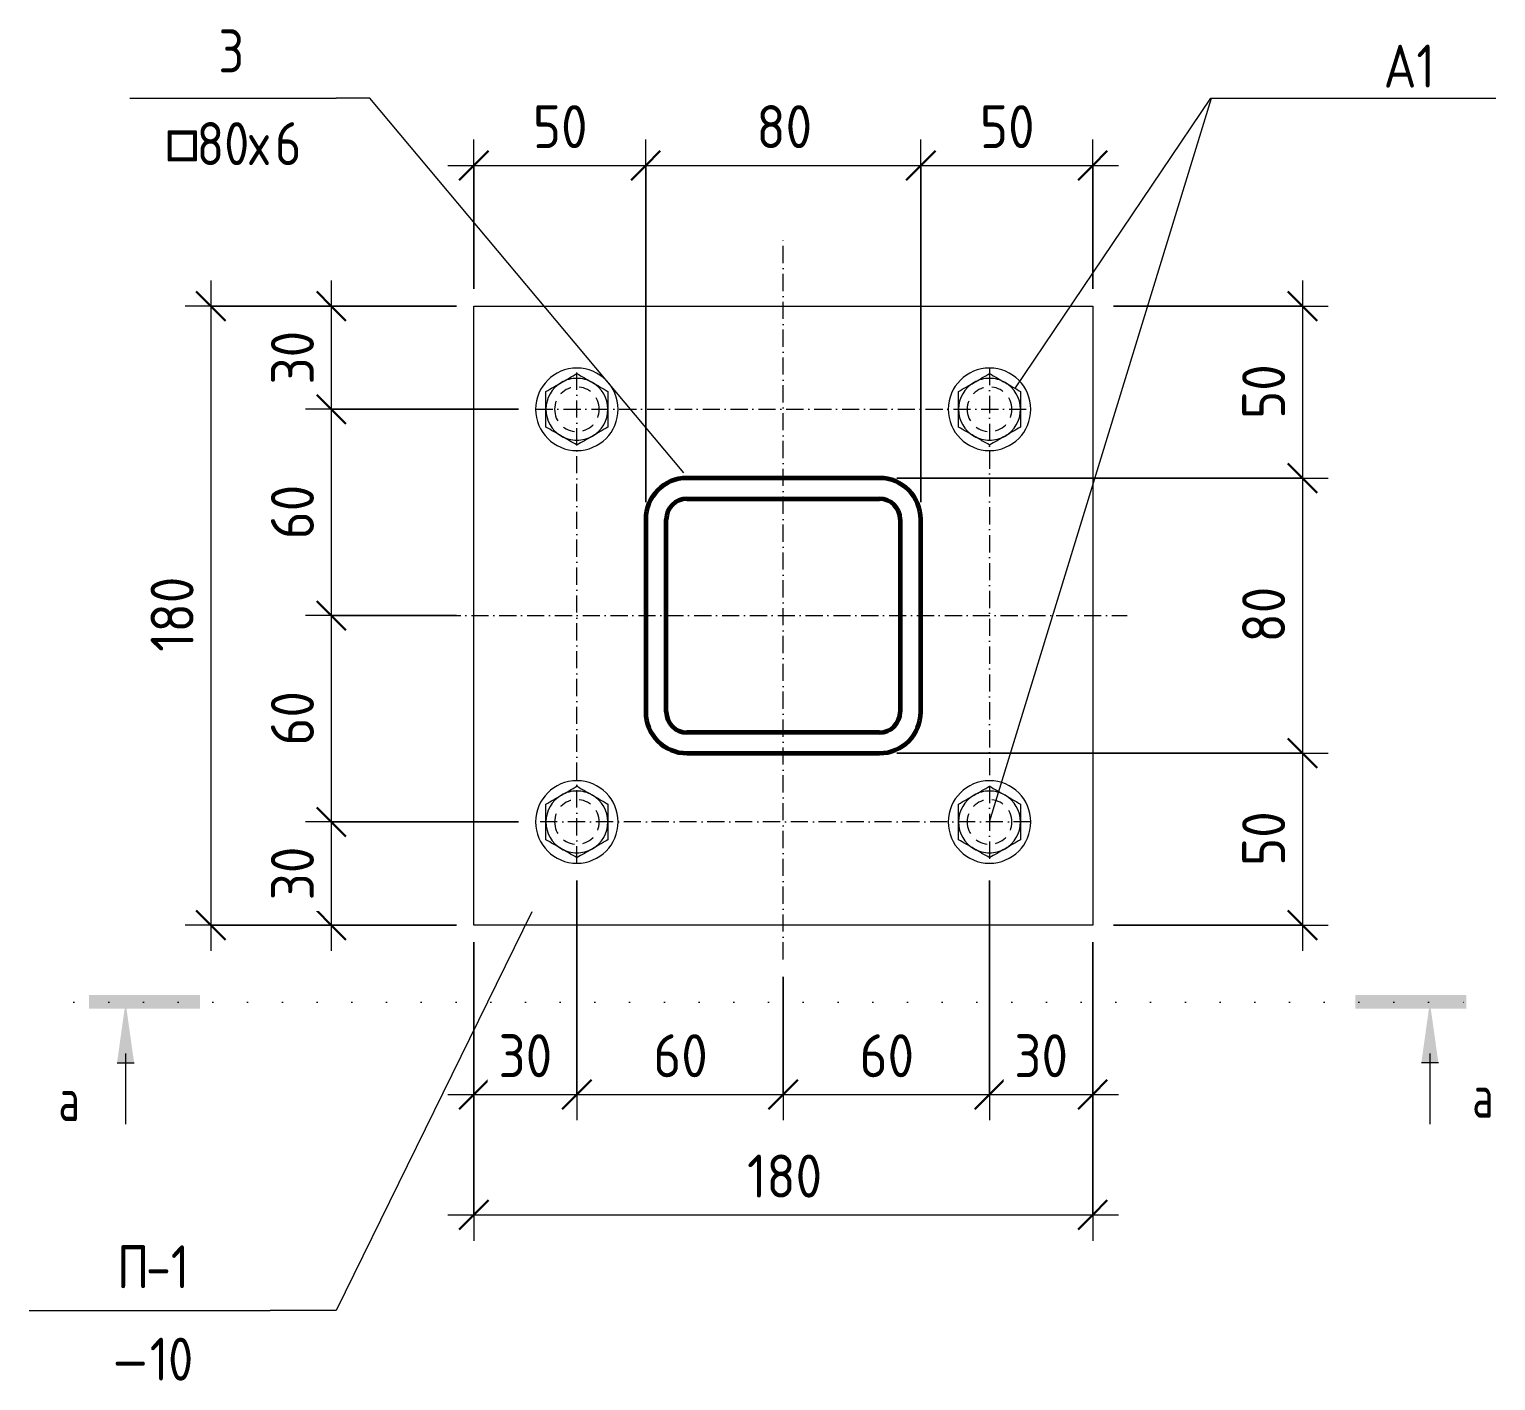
# Model space of a CAD drawing. Header units: millimetres. Extents: x 38797 to 82950, y -34477 to 2697.
# Drawn here: x 79115.1 to 79541.6, y -33387.5 to -32994.5 of the extents above; entities that cross this region are included whole.
import ezdxf

# ---------------------------------------------------------------- set-up
doc = ezdxf.new("R2010")
doc.units = ezdxf.units.MM
for name, pattern in [('01 Штриховая _4 мм_', [6, 3.5, -2.5]), ('02 Штрихпунктирная _5 мм_', [8, 5, -1.5, 0, -1.5]), ('04 Пунктир 10мм', [10, 0, -10])]:
    doc.linetypes.add(name, pattern=pattern)
for name, color, linetype, lineweight in [('AA_Dim', 7, 'Continuous', 9), ('AA_Dim-5', 7, 'Continuous', 9), ('AA_Linii', 7, 'Continuous', 9), ('AA_Razrez', 7, 'Continuous', 9), ('AA_Vinoska', 7, 'Continuous', 9), ('AF_Balki', 7, 'Continuous', 20), ('KR_Colonna_KG', 7, 'Continuous', 20), ('KR_Detal', 7, 'Continuous', 20)]:
    doc.layers.add(name, color=color, linetype=linetype, lineweight=lineweight)
doc.styles.add('ISOCPEUR_5', font='isocpeur.TTF', dxfattribs={"width": 0.9, "height": 12.5})
doc.styles.add('ISOCPEUR_6', font='isocpeur.TTF', dxfattribs={"width": 0.7, "height": 12.5})
doc.styles.add('ISOCPEUR_7', font='isocpeur.TTF', dxfattribs={"width": 0.85, "height": 12.5})
doc.styles.add('ISOCPEUR_8', font='isocpeur.TTF', dxfattribs={"width": 0.85, "height": 12.5})
doc.dimstyles.new('01_Точн_3_знака__непрозр__2', dxfattribs={"dimscale": 304.8, "dimtxt": 12.534437, "dimasz": 0.027887, "dimexe": 0.024606, "dimexo": 0.016404, "dimgap": 0.004101, "dimtad": 1, "dimdec": 3, "dimrnd": 0.001, "dimdsep": 46, "dimtxsty": 'ISOCPEUR_5', "dimblk1": 'OBLIQUE', "dimblk2": 'OBLIQUE', "dimsah": 1, "dimcen": 0.09, "dimdle": 0.024606, "dimazin": 0, "dimtfac": 1, "dimtdec": 4, "dimtix": 1, "dimtmove": 0, "dimatfit": 3, "dimfxl": 1, "dimtvp": 1, "dimtfill": 1, "dimtolj": 1, "dimtzin": 0, "dimlwd": 18, "dimlwe": 18, "dimarcsym": 2})

# ---------------------------------------------------------------- blocks, each defined once
blk = doc.blocks.new('354_Прокат Лист _НесКаркас_РабПлоск_ - 354_Прокат Лист _НесКаркас_РабПлоск_-3866505-Узел А')
at = {"layer": 'AF_Balki'}
for p, q in [((41085.06, -33255), (41085.06, -33075)), ((41085.06, -33075), (41265.06, -33075)), ((41265.06, -33075), (41265.06, -33255)), ((41265.06, -33255), (41085.06, -33255))]:
    blk.add_line(p, q, dxfattribs=at)
blk = doc.blocks.new('354_Анкер клиновой _СоедНесК_РабПлоск_ - M12x120_20-3803632-Узел А')
at = {"layer": 'KR_Detal'}
for start, end in [(120, 180), (90, 120), (60, 90), (0, 60), (180, 240), (300, 0), (240, 270), (270, 300)]:
    blk.add_arc((41115.06, -33225), 9, start, end, dxfattribs=at)
for points in [[(41110.56, -33217.21), (41111.35, -33216.75), (41112.89, -33215.86), (41114.35, -33215.02), (41115.06, -33214.61)], [(41115.06, -33214.61), (41115.77, -33215.02), (41117.24, -33215.86), (41118.77, -33216.75), (41119.56, -33217.21)], [(41106.06, -33219.8), (41106.77, -33219.39), (41108.24, -33218.55), (41109.77, -33217.66), (41110.56, -33217.21)], [(41106.06, -33225), (41106.06, -33224.09), (41106.06, -33222.32), (41106.06, -33220.63), (41106.06, -33219.8)], [(41119.56, -33217.21), (41120.35, -33217.66), (41121.89, -33218.55), (41123.35, -33219.39), (41124.06, -33219.8)], [(41124.06, -33219.8), (41124.06, -33220.63), (41124.06, -33222.32), (41124.06, -33224.09), (41124.06, -33225)], [(41106.06, -33230.2), (41106.06, -33229.37), (41106.06, -33227.68), (41106.06, -33225.91), (41106.06, -33225)], [(41124.06, -33225), (41124.06, -33225.91), (41124.06, -33227.68), (41124.06, -33229.37), (41124.06, -33230.2)], [(41110.56, -33232.79), (41109.77, -33232.34), (41108.24, -33231.45), (41106.77, -33230.61), (41106.06, -33230.2)], [(41124.06, -33230.2), (41123.35, -33230.61), (41121.89, -33231.45), (41120.35, -33232.34), (41119.56, -33232.79)], [(41115.06, -33235.39), (41114.35, -33234.98), (41112.89, -33234.14), (41111.35, -33233.25), (41110.56, -33232.79)], [(41119.56, -33232.79), (41118.77, -33233.25), (41117.24, -33234.14), (41115.77, -33234.98), (41115.06, -33235.39)]]:
    blk.add_open_spline(points, degree=3, dxfattribs=at)
blk = doc.blocks.new('354_Шайба_ГОСТ 11371-78_СоедНесК_РабПлоск_ - Шайба_ГОСТ 11371-78-V78-Узел А')
at = {"layer": 'KR_Detal'}
for start, end in [(0, 180), (180, 0)]:
    blk.add_arc((41115.06, -33225), 12, start, end, dxfattribs=at)
at = {"layer": 'KR_Detal', "linetype": '01 Штриховая _4 мм_', "lineweight": 9}
for start, end in [(0, 180), (180, 0)]:
    blk.add_arc((41115.06, -33225), 6.5, start, end, dxfattribs=at)
blk = doc.blocks.new('DIMBLOCK57-Узел А')
at = {"layer": 'AA_Dim-5', "lineweight": 18}
for p, q in [((79274.37, -33242), (79274.37, -33311.76)), ((79274.37, -33304.26), (79274.37, -33242)), ((79244.37, -33260), (79244.37, -33311.76)), ((79244.37, -33304.26), (79244.37, -33260)), ((79236.87, -33304.26), (79274.37, -33304.26))]:
    blk.add_line(p, q, dxfattribs=at)
at = {"layer": 'AA_Dim-5', "lineweight": 30}
for p, q in [((79244.37, -33304.26), (79248.62, -33300.01)), ((79274.37, -33304.26), (79278.62, -33300.01)), ((79244.37, -33304.26), (79240.12, -33308.51)), ((79274.37, -33304.26), (79270.12, -33308.51))]:
    blk.add_line(p, q, dxfattribs=at)
at = {"layer": 'AA_Dim-5', "color": 0, "lineweight": 18, "insert": (79251.57, -33286.73), "char_height": 12.5, "width": 18.7307, "attachment_point": 1, "line_spacing_factor": 1.135194, "style": 'ISOCPEUR_5', "bg_fill": 3, "box_fill_scale": 1.25, "bg_fill_color": 256, "bg_fill_true_color": 13158600, "bg_fill_transparency": 0}
blk.add_mtext('30', dxfattribs=at)
blk = doc.blocks.new('_Oblique')
at = {"color": 0, "linetype": 'ByBlock', "lineweight": -2}
blk.add_line((-0.5, -0.5), (0.5, 0.5), dxfattribs=at)
blk = doc.blocks.new('DIMBLOCK58-Узел А')
at = {"layer": 'AA_Dim-5', "lineweight": 18}
for p, q in [((79274.37, -33242), (79274.37, -33311.76)), ((79274.37, -33304.26), (79274.37, -33242)), ((79334.37, -33270), (79334.37, -33311.76)), ((79334.37, -33304.26), (79334.37, -33270)), ((79274.37, -33304.26), (79334.37, -33304.26))]:
    blk.add_line(p, q, dxfattribs=at)
at = {"layer": 'AA_Dim-5', "lineweight": 30}
for p, q in [((79274.37, -33304.26), (79278.62, -33300.01)), ((79334.37, -33304.26), (79338.62, -33300.01)), ((79274.37, -33304.26), (79270.12, -33308.51)), ((79334.37, -33304.26), (79330.12, -33308.51))]:
    blk.add_line(p, q, dxfattribs=at)
at = {"layer": 'AA_Dim-5', "color": 0, "lineweight": 18, "insert": (79296.57, -33286.73), "char_height": 12.5, "width": 18.7307, "attachment_point": 1, "line_spacing_factor": 1.135194, "style": 'ISOCPEUR_5', "bg_fill": 3, "box_fill_scale": 1.25, "bg_fill_color": 256, "bg_fill_true_color": 13158600, "bg_fill_transparency": 0}
blk.add_mtext('60', dxfattribs=at)
blk = doc.blocks.new('DIMBLOCK59-Узел А')
at = {"layer": 'AA_Dim-5', "lineweight": 18}
for p, q in [((79394.37, -33242), (79394.37, -33311.76)), ((79394.37, -33304.26), (79394.37, -33242)), ((79334.37, -33270), (79334.37, -33311.76)), ((79334.37, -33304.26), (79334.37, -33270)), ((79334.37, -33304.26), (79394.37, -33304.26))]:
    blk.add_line(p, q, dxfattribs=at)
at = {"layer": 'AA_Dim-5', "lineweight": 30}
for p, q in [((79334.37, -33304.26), (79338.62, -33300.01)), ((79394.37, -33304.26), (79398.62, -33300.01)), ((79334.37, -33304.26), (79330.12, -33308.51)), ((79394.37, -33304.26), (79390.12, -33308.51))]:
    blk.add_line(p, q, dxfattribs=at)
at = {"layer": 'AA_Dim-5', "color": 0, "lineweight": 18, "insert": (79356.57, -33286.73), "char_height": 12.5, "width": 18.7307, "attachment_point": 1, "line_spacing_factor": 1.135194, "style": 'ISOCPEUR_5', "bg_fill": 3, "box_fill_scale": 1.25, "bg_fill_color": 256, "bg_fill_true_color": 13158600, "bg_fill_transparency": 0}
blk.add_mtext('60', dxfattribs=at)
blk = doc.blocks.new('DIMBLOCK60-Узел А')
at = {"layer": 'AA_Dim-5', "lineweight": 18}
for p, q in [((79394.37, -33242), (79394.37, -33311.76)), ((79394.37, -33304.26), (79394.37, -33242)), ((79424.37, -33260), (79424.37, -33311.76)), ((79424.37, -33304.26), (79424.37, -33260)), ((79394.37, -33304.26), (79431.87, -33304.26))]:
    blk.add_line(p, q, dxfattribs=at)
at = {"layer": 'AA_Dim-5', "lineweight": 30}
for p, q in [((79394.37, -33304.26), (79398.62, -33300.01)), ((79424.37, -33304.26), (79428.62, -33300.01)), ((79394.37, -33304.26), (79390.12, -33308.51)), ((79424.37, -33304.26), (79420.12, -33308.51))]:
    blk.add_line(p, q, dxfattribs=at)
at = {"layer": 'AA_Dim-5', "color": 0, "lineweight": 18, "insert": (79401.57, -33286.73), "char_height": 12.5, "width": 18.7307, "attachment_point": 1, "line_spacing_factor": 1.135194, "style": 'ISOCPEUR_5', "bg_fill": 3, "box_fill_scale": 1.25, "bg_fill_color": 256, "bg_fill_true_color": 13158600, "bg_fill_transparency": 0}
blk.add_mtext('30', dxfattribs=at)
blk = doc.blocks.new('DIMBLOCK61-Узел А')
at = {"layer": 'AA_Dim-5', "lineweight": 18}
for p, q in [((79244.37, -33260), (79244.37, -33346.76)), ((79244.37, -33339.26), (79244.37, -33260)), ((79424.37, -33260), (79424.37, -33346.76)), ((79424.37, -33339.26), (79424.37, -33260)), ((79236.87, -33339.26), (79431.87, -33339.26))]:
    blk.add_line(p, q, dxfattribs=at)
at = {"layer": 'AA_Dim-5', "lineweight": 30}
for p, q in [((79244.37, -33339.26), (79248.62, -33335.01)), ((79424.37, -33339.26), (79428.62, -33335.01)), ((79244.37, -33339.26), (79240.12, -33343.51)), ((79424.37, -33339.26), (79420.12, -33343.51))]:
    blk.add_line(p, q, dxfattribs=at)
at = {"layer": 'AA_Dim-5', "color": 0, "lineweight": 18, "insert": (79323.85, -33321.73), "char_height": 12.5, "width": 25.2581, "attachment_point": 1, "line_spacing_factor": 1.135194, "style": 'ISOCPEUR_5', "bg_fill": 3, "box_fill_scale": 1.25, "bg_fill_color": 256, "bg_fill_true_color": 13158600, "bg_fill_transparency": 0}
blk.add_mtext('180', dxfattribs=at)
blk = doc.blocks.new('DIMBLOCK62-Узел А')
at = {"layer": 'AA_Dim-5', "lineweight": 18}
for p, q in [((79202.94, -33067.5), (79202.94, -33105)), ((79239.37, -33075), (79195.44, -33075)), ((79202.94, -33075), (79239.37, -33075)), ((79257.37, -33105), (79195.44, -33105)), ((79202.94, -33105), (79257.37, -33105))]:
    blk.add_line(p, q, dxfattribs=at)
at = {"layer": 'AA_Dim-5', "lineweight": 30}
for p, q in [((79202.94, -33075), (79198.69, -33070.75)), ((79202.94, -33075), (79207.19, -33079.25)), ((79202.94, -33105), (79198.69, -33100.75)), ((79202.94, -33105), (79207.19, -33109.25))]:
    blk.add_line(p, q, dxfattribs=at)
at = {"layer": 'AA_Dim-5', "color": 0, "lineweight": 18, "insert": (79185.4, -33097.8), "char_height": 12.5, "width": 18.7307, "attachment_point": 1, "rotation": 90, "line_spacing_factor": 1.135194, "style": 'ISOCPEUR_5', "bg_fill": 3, "box_fill_scale": 1.25, "bg_fill_color": 256, "bg_fill_true_color": 13158600, "bg_fill_transparency": 0}
blk.add_mtext('30', dxfattribs=at)
blk = doc.blocks.new('DIMBLOCK63-Узел А')
at = {"layer": 'AA_Dim-5', "lineweight": 30}
for p, q in [((79202.94, -33105), (79198.69, -33100.75)), ((79202.94, -33105), (79207.19, -33109.25)), ((79202.94, -33165), (79198.69, -33160.75)), ((79202.94, -33165), (79207.19, -33169.25))]:
    blk.add_line(p, q, dxfattribs=at)
at = {"layer": 'AA_Dim-5', "lineweight": 18}
for p, q in [((79257.37, -33105), (79195.44, -33105)), ((79202.94, -33105), (79202.94, -33165)), ((79202.94, -33105), (79257.37, -33105)), ((79239.37, -33165), (79195.44, -33165)), ((79202.94, -33165), (79239.37, -33165))]:
    blk.add_line(p, q, dxfattribs=at)
at = {"layer": 'AA_Dim-5', "color": 0, "lineweight": 18, "insert": (79185.4, -33142.8), "char_height": 12.5, "width": 18.7307, "attachment_point": 1, "rotation": 90, "line_spacing_factor": 1.135194, "style": 'ISOCPEUR_5', "bg_fill": 3, "box_fill_scale": 1.25, "bg_fill_color": 256, "bg_fill_true_color": 13158600, "bg_fill_transparency": 0}
blk.add_mtext('60', dxfattribs=at)
blk = doc.blocks.new('DIMBLOCK64-Узел А')
at = {"layer": 'AA_Dim-5', "lineweight": 30}
for p, q in [((79202.94, -33165), (79198.69, -33160.75)), ((79202.94, -33165), (79207.19, -33169.25)), ((79202.94, -33225), (79198.69, -33220.75)), ((79202.94, -33225), (79207.19, -33229.25))]:
    blk.add_line(p, q, dxfattribs=at)
at = {"layer": 'AA_Dim-5', "lineweight": 18}
for p, q in [((79239.37, -33165), (79195.44, -33165)), ((79202.94, -33165), (79202.94, -33225)), ((79202.94, -33165), (79239.37, -33165)), ((79257.37, -33225), (79195.44, -33225)), ((79202.94, -33225), (79257.37, -33225))]:
    blk.add_line(p, q, dxfattribs=at)
at = {"layer": 'AA_Dim-5', "color": 0, "lineweight": 18, "insert": (79185.4, -33202.8), "char_height": 12.5, "width": 18.7307, "attachment_point": 1, "rotation": 90, "line_spacing_factor": 1.135194, "style": 'ISOCPEUR_5', "bg_fill": 3, "box_fill_scale": 1.25, "bg_fill_color": 256, "bg_fill_true_color": 13158600, "bg_fill_transparency": 0}
blk.add_mtext('60', dxfattribs=at)
blk = doc.blocks.new('DIMBLOCK65-Узел А')
at = {"layer": 'AA_Dim-5', "lineweight": 30}
for p, q in [((79202.94, -33225), (79198.69, -33220.75)), ((79202.94, -33225), (79207.19, -33229.25)), ((79202.94, -33255), (79198.69, -33250.75)), ((79202.94, -33255), (79207.19, -33259.25))]:
    blk.add_line(p, q, dxfattribs=at)
at = {"layer": 'AA_Dim-5', "lineweight": 18}
for p, q in [((79257.37, -33225), (79195.44, -33225)), ((79202.94, -33225), (79202.94, -33262.5)), ((79202.94, -33225), (79257.37, -33225)), ((79239.37, -33255), (79195.44, -33255)), ((79202.94, -33255), (79239.37, -33255))]:
    blk.add_line(p, q, dxfattribs=at)
at = {"layer": 'AA_Dim-5', "color": 0, "lineweight": 18, "insert": (79185.4, -33247.8), "char_height": 12.5, "width": 18.7307, "attachment_point": 1, "rotation": 90, "line_spacing_factor": 1.135194, "style": 'ISOCPEUR_5', "bg_fill": 3, "box_fill_scale": 1.25, "bg_fill_color": 256, "bg_fill_true_color": 13158600, "bg_fill_transparency": 0}
blk.add_mtext('30', dxfattribs=at)
blk = doc.blocks.new('DIMBLOCK66-Узел А')
at = {"layer": 'AA_Dim-5', "lineweight": 18}
for p, q in [((79167.94, -33067.5), (79167.94, -33262.5)), ((79239.37, -33075), (79160.44, -33075)), ((79167.94, -33075), (79239.37, -33075)), ((79239.37, -33255), (79160.44, -33255)), ((79167.94, -33255), (79239.37, -33255))]:
    blk.add_line(p, q, dxfattribs=at)
at = {"layer": 'AA_Dim-5', "lineweight": 30}
for p, q in [((79167.94, -33075), (79163.69, -33070.75)), ((79167.94, -33075), (79172.19, -33079.25)), ((79167.94, -33255), (79163.69, -33250.75)), ((79167.94, -33255), (79172.19, -33259.25))]:
    blk.add_line(p, q, dxfattribs=at)
at = {"layer": 'AA_Dim-5', "color": 0, "lineweight": 18, "insert": (79150.4, -33175.52), "char_height": 12.5, "width": 25.2581, "attachment_point": 1, "rotation": 90, "line_spacing_factor": 1.135194, "style": 'ISOCPEUR_5', "bg_fill": 3, "box_fill_scale": 1.25, "bg_fill_color": 256, "bg_fill_true_color": 13158600, "bg_fill_transparency": 0}
blk.add_mtext('180', dxfattribs=at)
blk = doc.blocks.new('DIMBLOCK67-Узел А')
at = {"layer": 'AA_Dim-5', "lineweight": 18}
for p, q in [((79244.37, -33070), (79244.37, -33026.59)), ((79294.37, -33132), (79294.37, -33026.59)), ((79236.87, -33034.09), (79294.37, -33034.09)), ((79244.37, -33034.09), (79244.37, -33070)), ((79294.37, -33034.09), (79294.37, -33132))]:
    blk.add_line(p, q, dxfattribs=at)
at = {"layer": 'AA_Dim-5', "lineweight": 30}
for p, q in [((79244.37, -33034.09), (79248.62, -33029.84)), ((79294.37, -33034.09), (79298.62, -33029.84)), ((79244.37, -33034.09), (79240.12, -33038.34)), ((79294.37, -33034.09), (79290.12, -33038.34))]:
    blk.add_line(p, q, dxfattribs=at)
at = {"layer": 'AA_Dim-5', "color": 0, "lineweight": 18, "insert": (79261.57, -33016.56), "char_height": 12.5, "width": 18.7307, "attachment_point": 1, "line_spacing_factor": 1.135194, "style": 'ISOCPEUR_5', "bg_fill": 3, "box_fill_scale": 1.25, "bg_fill_color": 256, "bg_fill_true_color": 13158600, "bg_fill_transparency": 0}
blk.add_mtext('50', dxfattribs=at)
blk = doc.blocks.new('DIMBLOCK68-Узел А')
at = {"layer": 'AA_Dim-5', "lineweight": 18}
for p, q in [((79294.37, -33132), (79294.37, -33026.59)), ((79374.37, -33132), (79374.37, -33026.59)), ((79294.37, -33034.09), (79374.37, -33034.09)), ((79294.37, -33034.09), (79294.37, -33132)), ((79374.37, -33034.09), (79374.37, -33132))]:
    blk.add_line(p, q, dxfattribs=at)
at = {"layer": 'AA_Dim-5', "lineweight": 30}
for p, q in [((79294.37, -33034.09), (79298.62, -33029.84)), ((79374.37, -33034.09), (79378.62, -33029.84)), ((79294.37, -33034.09), (79290.12, -33038.34)), ((79374.37, -33034.09), (79370.12, -33038.34))]:
    blk.add_line(p, q, dxfattribs=at)
at = {"layer": 'AA_Dim-5', "color": 0, "lineweight": 18, "insert": (79326.57, -33016.56), "char_height": 12.5, "width": 18.7307, "attachment_point": 1, "line_spacing_factor": 1.135194, "style": 'ISOCPEUR_5', "bg_fill": 3, "box_fill_scale": 1.25, "bg_fill_color": 256, "bg_fill_true_color": 13158600, "bg_fill_transparency": 0}
blk.add_mtext('80', dxfattribs=at)
blk = doc.blocks.new('DIMBLOCK69-Узел А')
at = {"layer": 'AA_Dim-5', "lineweight": 18}
for p, q in [((79374.37, -33132), (79374.37, -33026.59)), ((79424.37, -33070), (79424.37, -33026.59)), ((79374.37, -33034.09), (79431.87, -33034.09)), ((79374.37, -33034.09), (79374.37, -33132)), ((79424.37, -33034.09), (79424.37, -33070))]:
    blk.add_line(p, q, dxfattribs=at)
at = {"layer": 'AA_Dim-5', "lineweight": 30}
for p, q in [((79374.37, -33034.09), (79378.62, -33029.84)), ((79424.37, -33034.09), (79428.62, -33029.84)), ((79374.37, -33034.09), (79370.12, -33038.34)), ((79424.37, -33034.09), (79420.12, -33038.34))]:
    blk.add_line(p, q, dxfattribs=at)
at = {"layer": 'AA_Dim-5', "color": 0, "lineweight": 18, "insert": (79391.57, -33016.56), "char_height": 12.5, "width": 18.7307, "attachment_point": 1, "line_spacing_factor": 1.135194, "style": 'ISOCPEUR_5', "bg_fill": 3, "box_fill_scale": 1.25, "bg_fill_color": 256, "bg_fill_true_color": 13158600, "bg_fill_transparency": 0}
blk.add_mtext('50', dxfattribs=at)
blk = doc.blocks.new('DIMBLOCK70-Узел А')
at = {"layer": 'AA_Dim-5', "lineweight": 18}
for p, q in [((79485.37, -33067.5), (79485.37, -33125)), ((79430.42, -33075), (79492.87, -33075)), ((79485.37, -33075), (79430.42, -33075)), ((79367.37, -33125), (79492.87, -33125)), ((79485.37, -33125), (79367.37, -33125))]:
    blk.add_line(p, q, dxfattribs=at)
at = {"layer": 'AA_Dim-5', "lineweight": 30}
for p, q in [((79485.37, -33075), (79481.12, -33070.75)), ((79485.37, -33075), (79489.62, -33079.25)), ((79485.37, -33125), (79481.12, -33120.75)), ((79485.37, -33125), (79489.62, -33129.25))]:
    blk.add_line(p, q, dxfattribs=at)
at = {"layer": 'AA_Dim-5', "color": 0, "lineweight": 18, "insert": (79467.84, -33107.8), "char_height": 12.5, "width": 18.7307, "attachment_point": 1, "rotation": 90, "line_spacing_factor": 1.135194, "style": 'ISOCPEUR_5', "bg_fill": 3, "box_fill_scale": 1.25, "bg_fill_color": 256, "bg_fill_true_color": 13158600, "bg_fill_transparency": 0}
blk.add_mtext('50', dxfattribs=at)
blk = doc.blocks.new('DIMBLOCK71-Узел А')
at = {"layer": 'AA_Dim-5', "lineweight": 30}
for p, q in [((79485.37, -33125), (79481.12, -33120.75)), ((79485.37, -33125), (79489.62, -33129.25)), ((79485.37, -33205), (79481.12, -33200.75)), ((79485.37, -33205), (79489.62, -33209.25))]:
    blk.add_line(p, q, dxfattribs=at)
at = {"layer": 'AA_Dim-5', "lineweight": 18}
for p, q in [((79367.37, -33125), (79492.87, -33125)), ((79485.37, -33125), (79367.37, -33125)), ((79485.37, -33125), (79485.37, -33205)), ((79367.37, -33205), (79492.87, -33205)), ((79485.37, -33205), (79367.37, -33205))]:
    blk.add_line(p, q, dxfattribs=at)
at = {"layer": 'AA_Dim-5', "color": 0, "lineweight": 18, "insert": (79467.84, -33172.8), "char_height": 12.5, "width": 18.7307, "attachment_point": 1, "rotation": 90, "line_spacing_factor": 1.135194, "style": 'ISOCPEUR_5', "bg_fill": 3, "box_fill_scale": 1.25, "bg_fill_color": 256, "bg_fill_true_color": 13158600, "bg_fill_transparency": 0}
blk.add_mtext('80', dxfattribs=at)
blk = doc.blocks.new('DIMBLOCK72-Узел А')
at = {"layer": 'AA_Dim-5', "lineweight": 30}
for p, q in [((79485.37, -33205), (79481.12, -33200.75)), ((79485.37, -33205), (79489.62, -33209.25)), ((79485.37, -33255), (79481.12, -33250.75)), ((79485.37, -33255), (79489.62, -33259.25))]:
    blk.add_line(p, q, dxfattribs=at)
at = {"layer": 'AA_Dim-5', "lineweight": 18}
for p, q in [((79367.37, -33205), (79492.87, -33205)), ((79485.37, -33205), (79367.37, -33205)), ((79485.37, -33205), (79485.37, -33262.5)), ((79430.42, -33255), (79492.87, -33255)), ((79485.37, -33255), (79430.42, -33255))]:
    blk.add_line(p, q, dxfattribs=at)
at = {"layer": 'AA_Dim-5', "color": 0, "lineweight": 18, "insert": (79467.84, -33237.8), "char_height": 12.5, "width": 18.7307, "attachment_point": 1, "rotation": 90, "line_spacing_factor": 1.135194, "style": 'ISOCPEUR_5', "bg_fill": 3, "box_fill_scale": 1.25, "bg_fill_color": 256, "bg_fill_true_color": 13158600, "bg_fill_transparency": 0}
blk.add_mtext('50', dxfattribs=at)
blk = doc.blocks.new('Разрез - Номер узла_ сзади-394133-Узел А')
at = {"layer": 'AA_Razrez'}
for points in [[(41341.47, -33275.35), (41341.47, -33279.33), (41373.75, -33279.33), (41373.75, -33275.35)], [(41360.64, -33295.03), (41365.6, -33295.03), (41363.12, -33277.36)]]:
    blk.add_hatch(color=256, dxfattribs=at).paths.add_polyline_path(points)
for p, q in [((41363.12, -33292.36), (41363.12, -33312.85)), ((41365.6, -33295.03), (41360.64, -33295.03))]:
    blk.add_line(p, q, dxfattribs=at)
blk = doc.blocks.new('Разрез - Номер узла_ спереди-394134-Узел А')
at = {"layer": 'AA_Razrez'}
for points in [[(41005.45, -33275.35), (41005.45, -33279.33), (40973.17, -33279.33), (40973.17, -33275.35)], [(40986.29, -33295.03), (40981.32, -33295.03), (40983.8, -33277.36)]]:
    blk.add_hatch(color=256, dxfattribs=at).paths.add_polyline_path(points)
for p, q in [((40983.8, -33292.36), (40983.8, -33312.85)), ((40981.32, -33295.03), (40986.29, -33295.03))]:
    blk.add_line(p, q, dxfattribs=at)
blk = doc.blocks.new('044_М_Универсальная с полкой - Марка-3841701-Узел А')
at = {"layer": 'AA_Vinoska'}
blk.add_line((41332.26, -33014.54), (41382.26, -33014.54), dxfattribs=at)
blk = doc.blocks.new('043_М_КолонныКМ - Позиция_Наименование_дп14-3846640-Узел А')
at = {"layer": 'AA_Vinoska'}
blk.add_line((40985.01, -33014.54), (41045.01, -33014.54), dxfattribs=at)
blk = doc.blocks.new('043_М_Балки_Полка - Позиция_Наименование_дп14-3841353-Узел А')
at = {"layer": 'AA_Vinoska'}
blk.add_line((40955.81, -33367.08), (41025.81, -33367.08), dxfattribs=at)

msp = doc.modelspace()

# ---------------------------------------------------------------- linework, layer by layer
at = {"layer": 'AA_Linii', "linetype": '02 Штрихпунктирная _5 мм_', "lineweight": 20}
for p, q in [((79334.3713, -33265), (79334.3713, -33055)), ((79274.3713, -33237), (79274.3713, -33093)), ((79394.3713, -33093), (79394.3713, -33237)), ((79262.3713, -33105), (79406.3713, -33105)), ((79219.3713, -33165), (79434.3713, -33165)), ((79406.3713, -33225), (79262.3713, -33225))]:
    msp.add_line(p, q, dxfattribs=at)
at = {"layer": 'AA_Vinoska'}
for p, q in [((79214.1437, -33014.539), (79204.3214, -33014.539)), ((79458.7084, -33014.539), (79491.5662, -33014.539)), ((79458.8872, -33014.539), (79491.5662, -33014.539)), ((79204.3214, -33367.0828), (79185.1235, -33367.0828))]:
    msp.add_line(p, q, dxfattribs=at)
at = {"layer": 'KR_Colonna_KG', "lineweight": 60}
for p, q in [((79362.3713, -33125), (79306.3713, -33125)), ((79306.3713, -33131), (79362.3713, -33131)), ((79294.3713, -33137), (79294.3713, -33193)), ((79300.3713, -33193), (79300.3713, -33137)), ((79368.3713, -33137), (79368.3713, -33193)), ((79374.3713, -33193), (79374.3713, -33137)), ((79362.3713, -33199), (79306.3713, -33199)), ((79306.3713, -33205), (79362.3713, -33205))]:
    msp.add_line(p, q, dxfattribs=at)
for centre, radius, start, end in [((79306.3713, -33137), 12, 90, 180), ((79362.3713, -33137), 12, 0, 90), ((79306.3713, -33137), 6, 90, 180), ((79362.3713, -33137), 6, 0, 90), ((79306.3713, -33193), 12, 180, 270), ((79306.3713, -33193), 6, 180, 270), ((79362.3713, -33193), 12, 270, 0), ((79362.3713, -33193), 6, 270, 0)]:
    msp.add_arc(centre, radius, start, end, dxfattribs=at)

# ---------------------------------------------------------------- block references
at = {"layer": 'AA_Razrez'}
for name in ['Разрез - Номер узла_ спереди-394134-Узел А', 'Разрез - Номер узла_ сзади-394133-Узел А']:
    msp.add_blockref(name, (38159.3097, 0), dxfattribs=at)
at = {"layer": 'AA_Vinoska'}
for name in ['043_М_КолонныКМ - Позиция_Наименование_дп14-3846640-Узел А', '044_М_Универсальная с полкой - Марка-3841701-Узел А', '043_М_Балки_Полка - Позиция_Наименование_дп14-3841353-Узел А']:
    msp.add_blockref(name, (38159.3097, 0), dxfattribs=at)
at = {"layer": 'AF_Balki'}
msp.add_blockref('354_Прокат Лист _НесКаркас_РабПлоск_ - 354_Прокат Лист _НесКаркас_РабПлоск_-3866505-Узел А', (38159.3097, 0), dxfattribs=at)
at = {"layer": 'KR_Detal', "linetype": '01 Штриховая _4 мм_', "lineweight": 9}
for p in [(38159.3097, 120), (38279.3097, 120), (38159.3097, 0), (38279.3097, 0)]:
    msp.add_blockref('354_Шайба_ГОСТ 11371-78_СоедНесК_РабПлоск_ - Шайба_ГОСТ 11371-78-V78-Узел А', p, dxfattribs=at)
at = {"layer": 'KR_Detal'}
for p in [(38159.3097, 120), (38279.3097, 120), (38159.3097, 0), (38279.3097, 0)]:
    msp.add_blockref('354_Анкер клиновой _СоедНесК_РабПлоск_ - M12x120_20-3803632-Узел А', p, dxfattribs=at)

# ---------------------------------------------------------------- texts
at = {"layer": 'AA_Razrez', "char_height": 12.5, "width": 8.417719, "attachment_point": 1, "style": 'ISOCPEUR_6'}
for insert in [(79123.6017, -33299.4834), (79534.766, -33298.5247)]:
    msp.add_mtext('\\fISOCPEUR|b0|i0|c204|p34|;\\W.7;а', dxfattribs=dict(at, insert=insert))
at = {"layer": 'AA_Vinoska', "char_height": 12.5, "attachment_point": 1}
for s, insert, width, style in [('\\fISOCPEUR|b0|i0|c204|p34|;\\W.85;3', (79170.1328, -32994.5456), 9.199364, 'ISOCPEUR_7'), ('\\fISOCPEUR|b0|i0|c204|p34|;\\W.85;А', (79508.98, -32998.9502), 11.584384, 'ISOCPEUR_7'), ('\\fISOCPEUR|b0|i0|c204|p34|;\\W.85;1', (79518.5381, -32998.9502), 6.473627, 'ISOCPEUR_7'), ('80', (79163.7747, -33021.4939), 18.398728, 'ISOCPEUR_7'), ('\\fISOCPEUR|b0|i0|c204|p34|;\\W.85;6', (79186.5454, -33021.4939), 9.199364, 'ISOCPEUR_7'), ('\\fISOCPEUR|b0|i0|c130|p34|;\\W.85;□', (79154.2167, -33021.4939), 11.584384, 'ISOCPEUR_8'), ('\\fISOCPEUR|b0|i0|c204|p34|;\\W.85;х', (79178.9552, -33021.4939), 9.199364, 'ISOCPEUR_7'), ('\\fISOCPEUR|b0|i0|c204|p34|;\\W.85;П', (79140.614, -33348.1152), 10.221516, 'ISOCPEUR_7'), ('-1', (79149.0476, -33348.1152), 15.672991, 'ISOCPEUR_7'), ('10', (79150.1703, -33374.97), 15.672991, 'ISOCPEUR_7'), ('\\fISOCPEUR|b0|i0|c204|p34|;\\W.85;—', (79139.4878, -33374.97), 12.947253, 'ISOCPEUR_7')]:
    msp.add_mtext(s, dxfattribs=dict(at, insert=insert, width=width, style=style))

# ---------------------------------------------------------------- next in the draw order: dimensions: what is measured, and where the dimension line sits
at = {"layer": 'AA_Dim', "lineweight": 18}
dim = msp.add_linear_dim(base=(79202.9361, -33105), p1=(79244.3713, -33075), p2=(79262.3713, -33105), angle=90, dimstyle='01_Точн_3_знака__непрозр__2', override={"dimpost": '<>', "dimfxl": 34.985711}, dxfattribs=at)
dim.commit()
dim.dimension.update_dxf_attribs({"geometry": 'DIMBLOCK62-Узел А', "text_midpoint": (79195.4361, -33090)})
dim = msp.add_linear_dim(base=(79274.3713, -33304.2644), p1=(79244.3713, -33255), p2=(79274.3713, -33237), dimstyle='01_Точн_3_знака__непрозр__2', override={"dimpost": '<>', "dimfxl": 34.985711}, dxfattribs=at)
dim.commit()
dim.dimension.update_dxf_attribs({"geometry": 'DIMBLOCK57-Узел А', "text_midpoint": (79259.3713, -33296.7644)})

# ---------------------------------------------------------------- next in the draw order: dimensions: what is measured, and where the dimension line sits
dim = msp.add_linear_dim(base=(79202.9361, -33165), p1=(79262.3713, -33105), p2=(79244.3713, -33165), angle=90, dimstyle='01_Точн_3_знака__непрозр__2', override={"dimpost": '<>', "dimfxl": 62.641839}, dxfattribs=at)
dim.commit()
dim.dimension.update_dxf_attribs({"geometry": 'DIMBLOCK63-Узел А', "text_midpoint": (79195.4361, -33135)})
dim = msp.add_linear_dim(base=(79334.3713, -33304.2644), p1=(79274.3713, -33237), p2=(79334.3713, -33265), dimstyle='01_Точн_3_знака__непрозр__2', override={"dimpost": '<>', "dimfxl": 66.211781}, dxfattribs=at)
dim.commit()
dim.dimension.update_dxf_attribs({"geometry": 'DIMBLOCK58-Узел А', "text_midpoint": (79304.3713, -33296.7644)})

# ---------------------------------------------------------------- next in the draw order: dimensions: what is measured, and where the dimension line sits
dim = msp.add_linear_dim(base=(79202.9361, -33225), p1=(79244.3713, -33165), p2=(79262.3713, -33225), angle=90, dimstyle='01_Точн_3_знака__непрозр__2', override={"dimpost": '<>', "dimfxl": 62.641839}, dxfattribs=at)
dim.commit()
dim.dimension.update_dxf_attribs({"geometry": 'DIMBLOCK64-Узел А', "text_midpoint": (79195.4361, -33195)})
dim = msp.add_linear_dim(base=(79394.3713, -33304.2644), p1=(79334.3713, -33265), p2=(79394.3713, -33237), dimstyle='01_Точн_3_знака__непрозр__2', override={"dimpost": '<>', "dimfxl": 66.211781}, dxfattribs=at)
dim.commit()
dim.dimension.update_dxf_attribs({"geometry": 'DIMBLOCK59-Узел А', "text_midpoint": (79364.3713, -33296.7644)})

# ---------------------------------------------------------------- next in the draw order: dimensions: what is measured, and where the dimension line sits
dim = msp.add_linear_dim(base=(79424.3713, -33304.2644), p1=(79394.3713, -33237), p2=(79424.3713, -33255), dimstyle='01_Точн_3_знака__непрозр__2', override={"dimpost": '<>', "dimfxl": 34.985711}, dxfattribs=at)
dim.commit()
dim.dimension.update_dxf_attribs({"geometry": 'DIMBLOCK60-Узел А', "text_midpoint": (79409.3713, -33296.7644)})

# ---------------------------------------------------------------- next in the draw order: dimensions: what is measured, and where the dimension line sits
dim = msp.add_linear_dim(base=(79424.3713, -33339.2644), p1=(79244.3713, -33255), p2=(79424.3713, -33255), dimstyle='01_Точн_3_знака__непрозр__2', override={"dimpost": '<>', "dimfxl": 180}, dxfattribs=at)
dim.commit()
dim.dimension.update_dxf_attribs({"geometry": 'DIMBLOCK61-Узел А', "text_midpoint": (79334.3713, -33331.7644)})

# ---------------------------------------------------------------- next in the draw order: linework, layer by layer
at = {"layer": 'AA_Razrez', "linetype": '04 Пунктир 10мм'}
msp.add_line((79128.1139, -33277.365), (79537.4288, -33277.365), dxfattribs=at)

# ---------------------------------------------------------------- next in the draw order: dimensions: what is measured, and where the dimension line sits
at = {"layer": 'AA_Dim', "lineweight": 18}
dim = msp.add_linear_dim(base=(79202.9361, -33255), p1=(79262.3713, -33225), p2=(79244.3713, -33255), angle=90, dimstyle='01_Точн_3_знака__непрозр__2', override={"dimpost": '<>', "dimfxl": 34.985711}, dxfattribs=at)
dim.commit()
dim.dimension.update_dxf_attribs({"geometry": 'DIMBLOCK65-Узел А', "text_midpoint": (79195.4361, -33240)})

# ---------------------------------------------------------------- next in the draw order: dimensions: what is measured, and where the dimension line sits
dim = msp.add_linear_dim(base=(79167.9361, -33255), p1=(79244.3713, -33075), p2=(79244.3713, -33255), angle=90, dimstyle='01_Точн_3_знака__непрозр__2', override={"dimpost": '<>', "dimfxl": 180}, dxfattribs=at)
dim.commit()
dim.dimension.update_dxf_attribs({"geometry": 'DIMBLOCK66-Узел А', "text_midpoint": (79160.4361, -33165)})

# ---------------------------------------------------------------- next in the draw order: linework, layer by layer
at = {"layer": 'AA_Vinoska'}
msp.add_line((79261.2908, -33251.1796), (79204.3214, -33367.0828), dxfattribs=at)

# ---------------------------------------------------------------- next in the draw order: dimensions: what is measured, and where the dimension line sits
at = {"layer": 'AA_Dim', "lineweight": 18}
dim = msp.add_linear_dim(base=(79294.3713, -33034.0948), p1=(79244.3713, -33075), p2=(79294.3713, -33137), dimstyle='01_Точн_3_знака__непрозр__2', override={"dimpost": '<>', "dimfxl": 79.649231}, dxfattribs=at)
dim.commit()
dim.dimension.update_dxf_attribs({"geometry": 'DIMBLOCK67-Узел А', "text_midpoint": (79269.3713, -33026.5948)})

# ---------------------------------------------------------------- next in the draw order: dimensions: what is measured, and where the dimension line sits
dim = msp.add_linear_dim(base=(79374.3713, -33034.0948), p1=(79294.3713, -33137), p2=(79374.3713, -33137), dimstyle='01_Точн_3_знака__непрозр__2', override={"dimpost": '<>', "dimfxl": 80}, dxfattribs=at)
dim.commit()
dim.dimension.update_dxf_attribs({"geometry": 'DIMBLOCK68-Узел А', "text_midpoint": (79334.3713, -33026.5948)})

# ---------------------------------------------------------------- next in the draw order: linework, layer by layer
at = {"layer": 'AA_Vinoska'}
msp.add_line((79305.4912, -33123.4896), (79214.1437, -33014.539), dxfattribs=at)

# ---------------------------------------------------------------- next in the draw order: dimensions: what is measured, and where the dimension line sits
at = {"layer": 'AA_Dim', "lineweight": 18}
dim = msp.add_linear_dim(base=(79424.3713, -33034.0948), p1=(79374.3713, -33137), p2=(79424.3713, -33075), dimstyle='01_Точн_3_знака__непрозр__2', override={"dimpost": '<>', "dimfxl": 79.649231}, dxfattribs=at)
dim.commit()
dim.dimension.update_dxf_attribs({"geometry": 'DIMBLOCK69-Узел А', "text_midpoint": (79399.3713, -33026.5948)})

# ---------------------------------------------------------------- next in the draw order: dimensions: what is measured, and where the dimension line sits
dim = msp.add_linear_dim(base=(79485.374, -33125), p1=(79435.4244, -33075), p2=(79362.3713, -33125), angle=90, dimstyle='01_Точн_3_знака__непрозр__2', override={"dimpost": '<>', "dimfxl": 88.525406}, dxfattribs=at)
dim.commit()
dim.dimension.update_dxf_attribs({"geometry": 'DIMBLOCK70-Узел А', "text_midpoint": (79477.874, -33100)})

# ---------------------------------------------------------------- next in the draw order: linework, layer by layer
at = {"layer": 'AA_Vinoska'}
msp.add_line((79401.739, -33099.0109), (79458.7084, -33014.539), dxfattribs=at)

# ---------------------------------------------------------------- next in the draw order: dimensions: what is measured, and where the dimension line sits
at = {"layer": 'AA_Dim', "lineweight": 18}
dim = msp.add_linear_dim(base=(79485.374, -33205), p1=(79362.3713, -33125), p2=(79362.3713, -33205), angle=90, dimstyle='01_Точн_3_знака__непрозр__2', override={"dimpost": '<>', "dimfxl": 80}, dxfattribs=at)
dim.commit()
dim.dimension.update_dxf_attribs({"geometry": 'DIMBLOCK71-Узел А', "text_midpoint": (79477.874, -33165)})

# ---------------------------------------------------------------- next in the draw order: dimensions: what is measured, and where the dimension line sits
dim = msp.add_linear_dim(base=(79485.374, -33255), p1=(79362.3713, -33205), p2=(79435.4244, -33255), angle=90, dimstyle='01_Точн_3_знака__непрозр__2', override={"dimpost": '<>', "dimfxl": 88.525406}, dxfattribs=at)
dim.commit()
dim.dimension.update_dxf_attribs({"geometry": 'DIMBLOCK72-Узел А', "text_midpoint": (79477.874, -33230)})

# ---------------------------------------------------------------- next in the draw order: linework, layer by layer
at = {"layer": 'AA_Vinoska'}
msp.add_line((79394.3713, -33225), (79458.8872, -33014.539), dxfattribs=at)

doc.saveas('drawing.dxf')
